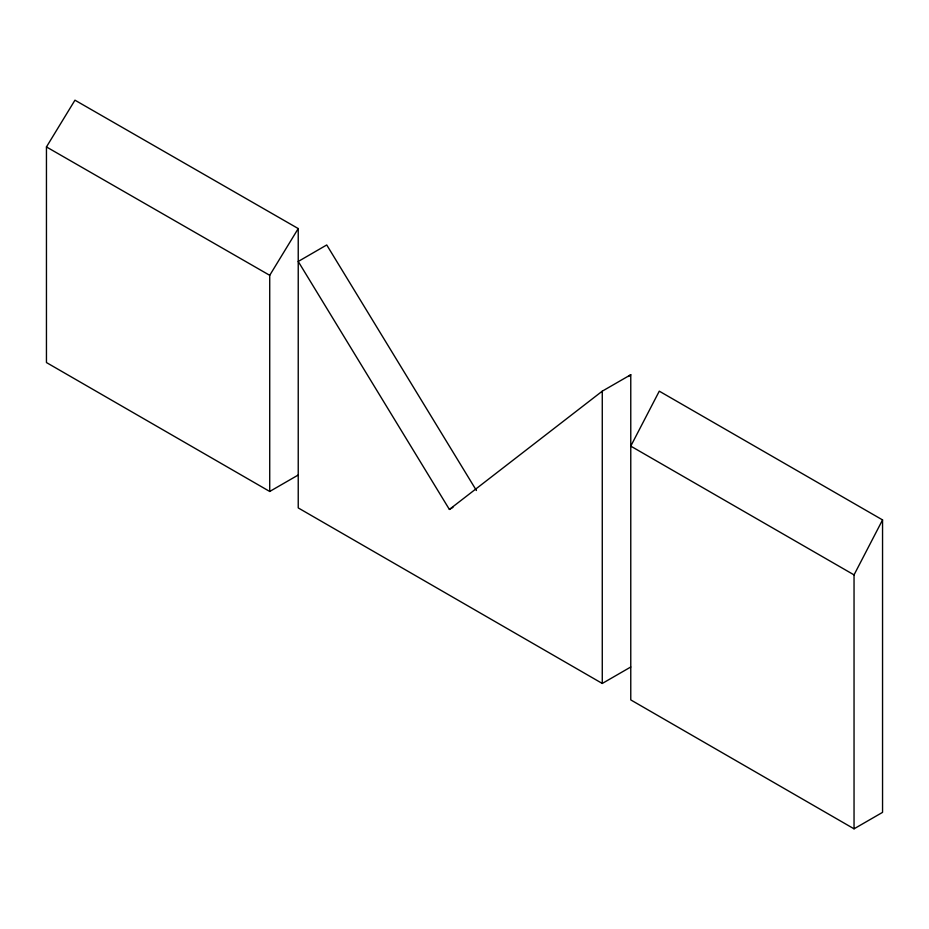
<?xml version="1.0" encoding="UTF-8"?>
<svg xmlns="http://www.w3.org/2000/svg" width="929" height="929" viewBox="0 0 929 929"><rect width="100%" height="100%" fill="white"/><g stroke="black" fill="none" stroke-linecap="round" stroke-linejoin="round"><path stroke-width="1.39" d="M854.041 574.888L882.55 519.915L659.276 391.167L630.768 446.129L854.041 574.888L854.041 828.819L630.768 699.909L630.768 374.735L602.271 391.167L449.392 509.44L298.232 261.479L326.729 244.966L476.426 490.512M298.232 475.009L269.724 491.464L46.45 362.554L46.45 146.933L74.959 100.181L298.232 228.569L298.232 507.919L602.271 683.454L630.768 666.999M269.724 491.464L269.724 275.321L298.232 228.569M628.492 376.5L630.768 374.735M449.392 509.44L452.957 507.385M854.041 828.819L882.55 812.364L882.55 519.915M46.45 146.933L269.724 275.321M602.271 391.167L602.271 683.454"/></g></svg>
